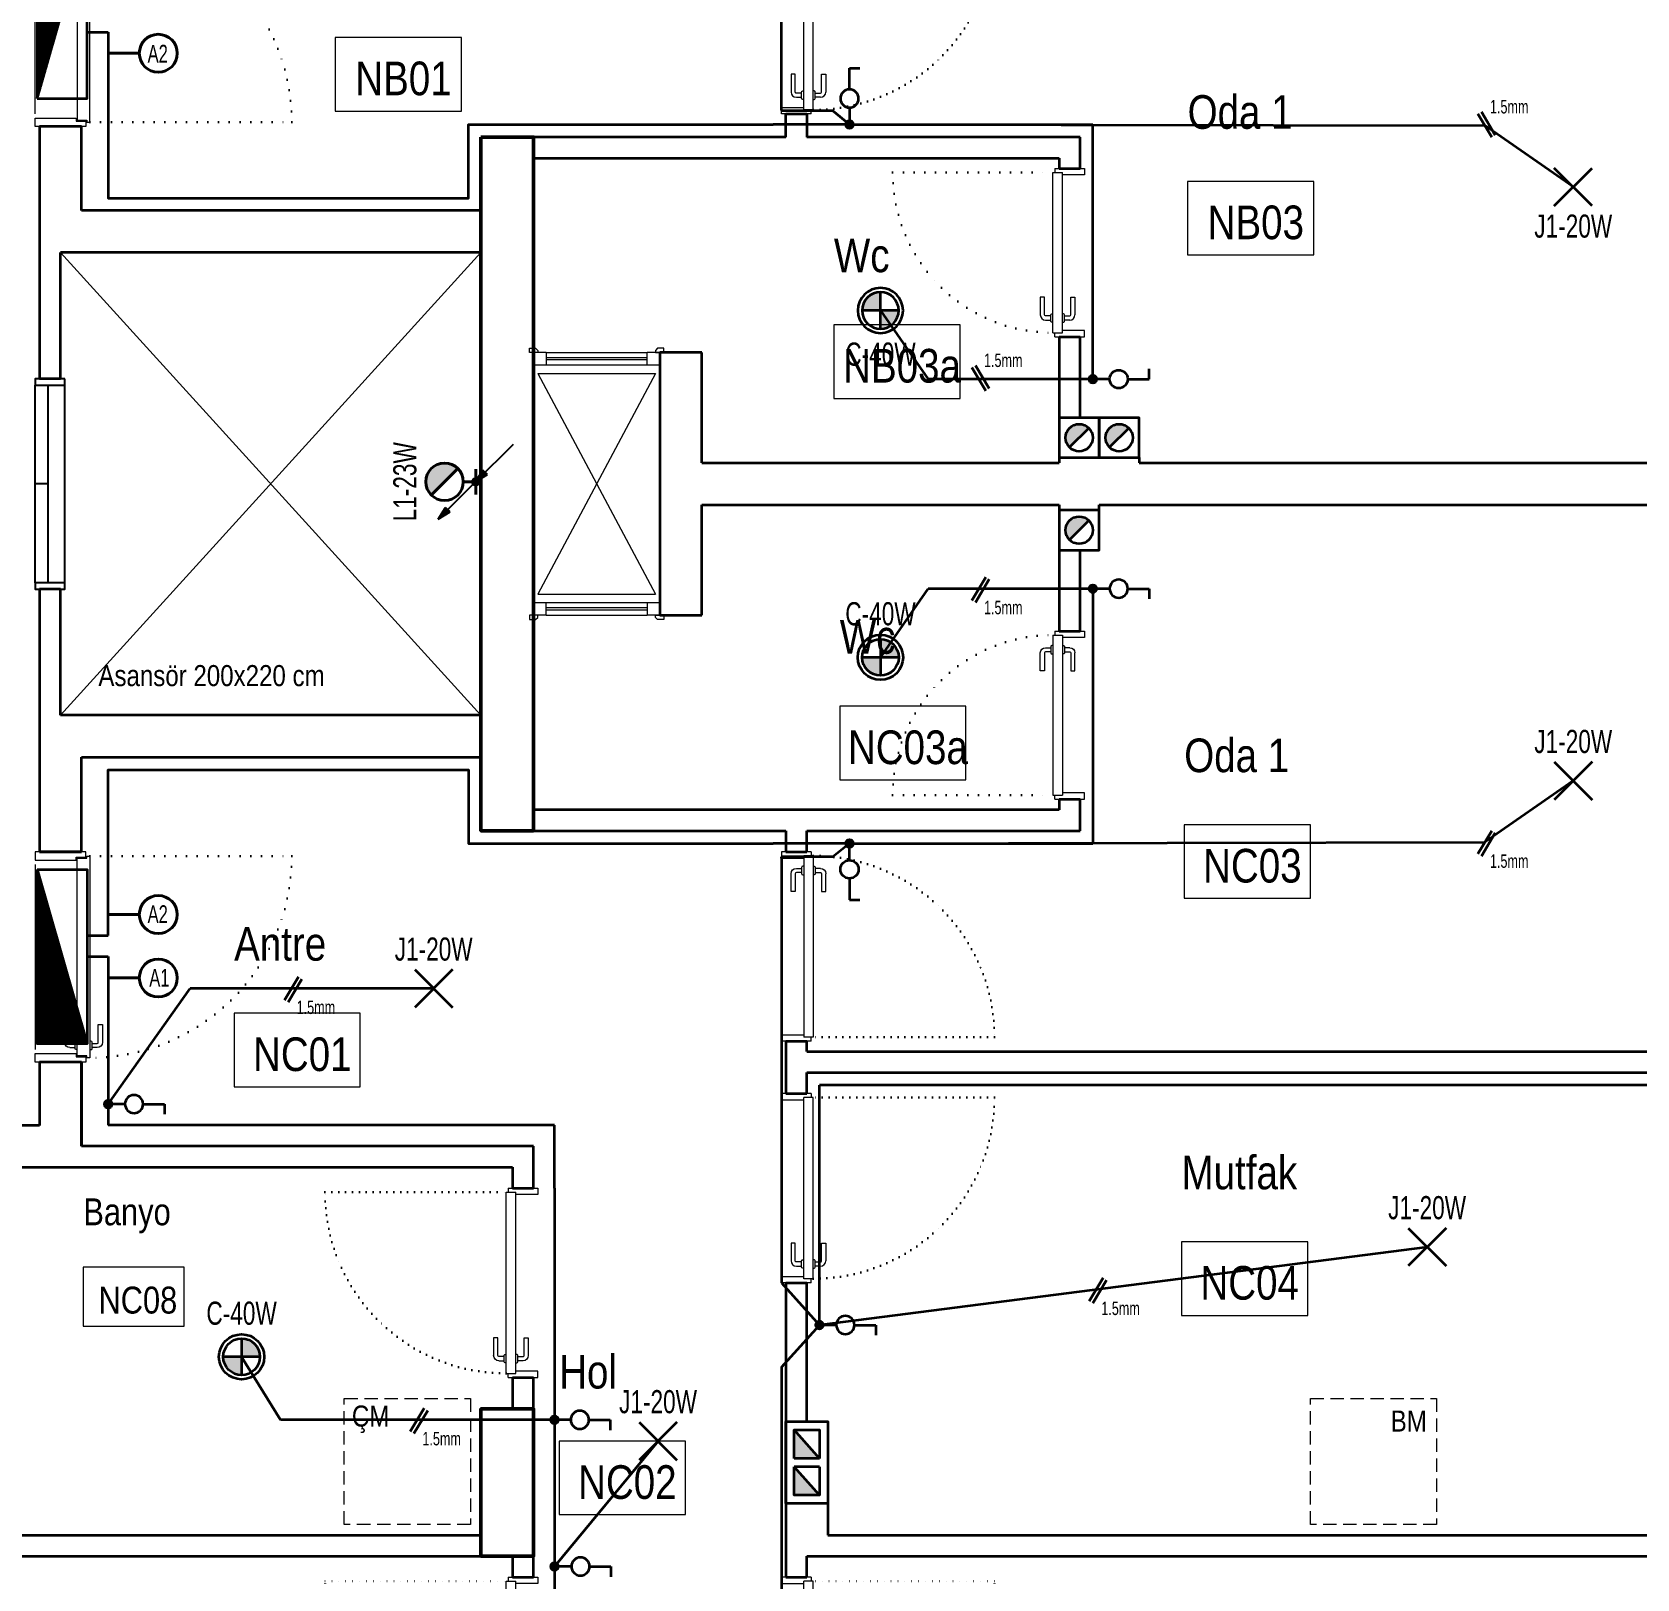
# Model space of a CAD drawing. Header units: millimetres. Extents: x 1811019 to 3717122, y -501178 to -243171.
# Drawn here: x 1866024 to 1866787, y -251396 to -250660 of the extents above; entities that cross this region are included whole.
import ezdxf
from ezdxf.enums import TextEntityAlignment as Align

# ---------------------------------------------------------------- set-up
doc = ezdxf.new("R2010")
doc.units = ezdxf.units.MM
for name, pattern in [('CONTINOUS', [0]), ('CONTINU', [0]), ('DOT', [0.25, 0, -0.25]), ('izdüşüm arka', [3.174999999999999, 0, -3.174999999999999]), ('izdüşüm ön', [9.524999999999999, 6.35, -3.175])]:
    doc.linetypes.add(name, pattern=pattern)
for name, color, linetype, lineweight in [('a_ba', 6, 'Continuous', 50), ('a_doğrama', 251, 'Continuous', 20), ('a_duvar', 255, 'Continuous', 35), ('a_görünüş', 32, 'Continuous', 25), ('a_görünüş_ince', 8, 'Continuous', 20), ('a_izdüşüm_arka', 255, 'izdüşüm arka', 30), ('a_izdüşüm_ön', 6, 'izdüşüm ön', 9), ('a_not_mahal', 253, 'Continuous', 5), ('a_not_misc', 144, 'Continuous', 5), ('a_not_text', 7, 'Continuous', 13), ('Aydınlatma', 4, 'CONTINOUS', 35), ('Aydınlatma_', 3, 'Continuous', 40), ('Genel', 4, 'CONTINOUS', 40), ('genell', 4, 'Continuous', 25), ('Priz', 6, 'CONTINOUS', 40)]:
    doc.layers.add(name, color=color, linetype=linetype, lineweight=lineweight)
doc.styles.add('Grupcad', font='arial.ttf', dxfattribs={"width": 0.7})
doc.styles.add('OL', font='tsimplex.shx', dxfattribs={"width": 0.8, "height": 12})
doc.styles.get("Standard").update_dxf_attribs({"font": 'ARIALN.TTF'})

# ---------------------------------------------------------------- blocks, each defined once
blk = doc.blocks.new('K1')
at = {"layer": 'a_doğrama', "color": 251}
for points in [[(-17.50000000000728, -2.500000000149157), (-22.00000000001455, -2.500000000152795), (-22.00000000001455, -1.527951098978519e-10), (1.999999999992724, 1.818989403545856e-11), (1.999999999985448, -3.99999999998181), (-17.50000000001455, -4.000000000152795), (-17.50000000000728, -2.500000000149157)], [(-27.50000000000728, -93.10000001805383), (-25.00000000000728, -93.10000001805383)], [(-17.50000000000728, -97.5000000001528), (-22.00000000001455, -97.50000000014916), (-22.00000000001455, -100.0000000001492), (1.999999999992724, -99.99999999998545), (1.999999999992724, -95.99999999998181), (-17.50000000000728, -96.0000000001528), (-17.50000000000728, -97.5000000001528)], [(-14.50000000000728, -93.10000001811204), (-17.00000000000728, -93.10000001805383)]]:
    blk.add_lwpolyline(points, dxfattribs=at)
blk.add_lwpolyline([(-18, -14.0000000001528), (-18.00000000001455, -4.000000000149157), (-18, -3.000000000149157), (-22.50000000000728, -3.000000000090949), (-22.50000000000728, -2.500000000152795), (-22.50000000000728, -2.000000000149157), (-24.00000000000728, -2.000000000149157), (-24.00000000001455, -2.500000000152795), (-24.00000000000728, -12.50000000014916), (-24.00000000001455, -88.0000000001528), (-24.00000000001455, -97.50000000014916), (-24.00000000001455, -98.00000000014916), (-22.50000000000728, -98.00000000014916), (-22.50000000000728, -97.50000000014916), (-22.50000000001455, -97.00000000014916), (-18.00000000000728, -97.00000000009095), (-18.00000000001455, -96.0000000001528), (-18, -86.50000000014916)], close=True, dxfattribs=at)
for points in [[(-25.00000000000728, -91.10000001805383), (-27.50000000000728, -91.10000001805747, -0.414213562373095), (-28, -90.60000001799563), (-28.00000000001455, -82.10000001805383), (-30.00000000000728, -82.10000001805383), (-30.00000000000728, -90.60000001799926)], [(-17.00000000000728, -91.1000000180502), (-14.50000000000728, -91.10000001805383, 0.414213562373095), (-14.00000000001455, -90.60000001811204), (-14.00000000001455, -82.10000001811204), (-12.00000000000728, -82.10000001811204), (-12.00000000000728, -90.60000001811204)], [(-24.00000000000728, -94.10000001805383), (-24.50000000000728, -94.10000001799926, -0.4142135623730951), (-25, -93.60000001805383), (-25.00000000000728, -90.60000001805383, -0.414213562373095), (-24.50000000001455, -90.1000000180502), (-24.00000000000728, -90.10000001805747)], [(-18.00000000001455, -94.10000001805383), (-17.5, -94.10000001805383, 0.4142135623730951), (-17.00000000000728, -93.6000000181084), (-17.00000000001455, -90.60000001805383, 0.414213562373095), (-17.50000000000728, -90.10000001805747), (-18.00000000000728, -90.10000001805747)]]:
    blk.add_lwpolyline(points, format="xyb", dxfattribs=at)
for centre, start, end in [((-27.50000000000728, -90.60000001799563), 180, 270), ((-14.50000000000728, -90.60000001811204), 270, 0)]:
    blk.add_arc(centre, 2.499999999999999, start, end, dxfattribs=at)
at = {"layer": 'a_görünüş_ince', "color": 251}
blk.add_line((1.999999999992724, -5.999999999985448), (1.999999999992724, -93.99999999998181), dxfattribs=at)
at = {"layer": 'a_izdüşüm_arka', "color": 251, "linetype": 'DOT', "ltscale": 20}
blk.add_line((-24.00000000000728, -2.000000000381988), (-120.0000000000146, -2.000000000385626), dxfattribs=at)
blk.add_arc((-24.00000000000728, -2.000000000149157), 95.99999999999999, 180.0000000002084, 270.0000000004169, dxfattribs=at)
blk = doc.blocks.new('K2')
at = {"layer": 'a_doğrama', "color": 251, "linetype": 'Continuous'}
for p, q in [((-13.00000000162981, 88.09999999962747), (-13.00000000186265, 1.900000000372529)), ((-13.00000000162981, 88.09999999962747), (-8.500000001862645, 88.09999999962747)), ((-12.00000000162981, 90), (-12.00000000162981, 88.09999999962747)), ((-12.00000000162981, 90), (-10.00000000186265, 90)), ((-8.500000001862645, 88.09999999962747), (-8.500000001862645, 1.900000000372529)), ((-13.00000000186265, 1.900000000372529), (-8.500000001862645, 1.900000000372529)), ((-12.00000000186265, 0), (-12.00000000186265, 1.900000000372529)), ((-12.00000000186265, 0), (-10.00000000186265, 0))]:
    blk.add_line(p, q, dxfattribs=at)
for points in [[(-1.629814505577087e-09, 90.00000000005821), (1.999999998137355, 90), (1.999999998137355, 87), (-8.500000001862645, 87)], [(0, 0), (2, 0), (2, 3), (-8.500000001862645, 3)]]:
    blk.add_lwpolyline(points, dxfattribs=at)
at = {"layer": 'a_doğrama', "color": 251}
for points in [[(-14.00000000162981, 80.09999999962747), (-16.50000000162981, 80.09999999962747, 0.414213562373095), (-17.00000000162981, 79.59999999962747), (-17.00000000186265, 71.09999999962747), (-19.00000000186265, 71.09999999962747), (-19.00000000186265, 79.59999999962747)], [(-13.00000000162981, 83.09999999962747), (-13.50000000186265, 83.09999999962747, 0.4142135623730951), (-14.00000000186265, 82.59999999962747), (-14.00000000186265, 79.59999999962747, 0.414213562373095), (-13.50000000162981, 79.09999999968568), (-13.00000000162981, 79.09999999962747)], [(-8.500000001629815, 83.09999999962747), (-8.000000001629815, 83.09999999962747, -0.4142135623730951), (-7.500000001862645, 82.59999999962747), (-7.500000001862645, 79.59999999962747, -0.414213562373095), (-8.000000001629815, 79.09999999962747), (-8.500000001629815, 79.09999999962747)], [(-7.500000001862645, 80.09999999956926), (-5.000000001862645, 80.09999999962747, -0.414213562373095), (-4.500000001862645, 79.59999999962747), (-4.500000001862645, 71.09999999962747), (-2.500000001862645, 71.09999999962747), (-2.500000001629815, 79.59999999962747)]]:
    blk.add_lwpolyline(points, format="xyb", dxfattribs=at)
for points in [[(-16.50000000186265, 82.09999999962747), (-14.00000000162981, 82.09999999962747)], [(-5.000000001862645, 82.09999999962747), (-7.500000001862645, 82.09999999962747)]]:
    blk.add_lwpolyline(points, dxfattribs=at)
for centre, start, end in [((-16.50000000186265, 79.59999999962747), 90, 180), ((-5.000000001629815, 79.59999999962747), 0, 90)]:
    blk.add_arc(centre, 2.499999999999999, start, end, dxfattribs=at)
at = {"layer": 'a_izdüşüm_arka', "color": 251}
blk.add_lwpolyline([(-99.20006576180458, 1.900000000372529), (-13.00006576254964, 1.900000000372529)], dxfattribs=at)
blk.add_arc((-13.00006576254964, 1.900000000372529), 86.19999999925494, 89.99995624410063, 180, dxfattribs=at)
blk = doc.blocks.new('M1')
at = {"layer": 'a_doğrama', "linetype": 'Continuous'}
for p, q in [((-23.9999999795109, 6.00000000372529), (-29.99999997951091, 6.00000000372529)), ((-29.99999997951091, 3.7252903e-09), (-29.99999997951091, 6.00000000372529)), ((-23.9999999795109, 3.7252903e-09), (-29.99999997951091, 3.7252903e-09)), ((-23.9999999795109, 3.7252903e-09), (-23.9999999795109, 6.00000000372529)), ((30.00000000558794, 5.999999996274707), (24.00000000558794, 5.999999996274707)), ((24.00000000558794, 5.999999996274707), (24.00000000558794, -3.7252903e-09)), ((30.00000000558794, -3.7252903e-09), (30.00000000558794, 5.999999996274707)), ((30.00000000558794, -3.7252903e-09), (24.00000000558794, -3.7252903e-09))]:
    blk.add_line(p, q, dxfattribs=at)
at = {"layer": 'a_doğrama'}
for p, q in [((24.00000000372529, 3.499999996274709), (-23.9999999795109, 3.50000000372529)), ((24.00000000372529, 2.499999996274709), (-23.9999999795109, 2.500000003725289))]:
    blk.add_line(p, q, dxfattribs=at)
for points in [[(-27.9999999795109, -0.9999999962747096), (-27.9999999795109, 3.7252903e-09), (-31.99999997951091, 3.7252903e-09), (-31.99999997951091, -1.999999996274708), (-28.9999999795109, -1.999999996274708)], [(28.00000000372529, -0.9999999962747096), (28.00000000372529, 3.7252903e-09), (32.00000000372529, 3.7252903e-09), (32.00000000372529, -1.999999996274708), (29.00000000372529, -1.999999996274708)]]:
    blk.add_lwpolyline(points, close=True, dxfattribs=at)
at = {"layer": 'a_görünüş_ince'}
for p, q in [((24.00000000372529, 5.999999996274707), (-23.9999999795109, 6.00000000372529)), ((-23.9999999795109, 3.7252903e-09), (24.00000000372529, -3.7252903e-09))]:
    blk.add_line(p, q, dxfattribs=at)
blk = doc.blocks.new('k_80')
at = {"layer": 'a_doğrama', "color": 251, "linetype": 'Continuous'}
for p, q in [((-80, 2.000000000465661), (-78.10000000009313, 2.000000000465661)), ((-80, 2.000000000465661), (-80.00000000005821, 4.656612873077393e-10)), ((-78.10000000009313, 3.000000000465661), (-1.900000000023283, 3)), ((-78.10000000009313, 3.000000000465661), (-78.10000000009313, -1.499999999534339)), ((-1.900000000023283, 3), (-1.900000000023283, -1.5)), ((0, 2), (-1.900000000023283, 2)), ((0, 2), (0, 0)), ((-78.10000000009313, -1.499999999534339), (-1.900000000023283, -1.5))]:
    blk.add_line(p, q, dxfattribs=at)
at = {"layer": 'a_doğrama', "color": 251}
for points in [[(-70.10000000003492, 4.000000000232831), (-70.10000000003492, 6.500000000232831, -0.4142135623730951), (-69.60000000003492, 7.000000000232831), (-61.10000000009313, 7.000000000232831), (-61.10000000009313, 9.00000000023283), (-69.60000000003492, 9.00000000023283)], [(-73.10000000003492, 3.000000000465661), (-73.10000000003492, 3.500000000465661, -0.4142135623730951), (-72.60000000009313, 4.000000000232831), (-69.60000000003492, 4.000000000232831, -0.4142135623730951), (-69.10000000003492, 3.500000000232831), (-69.10000000009313, 3.000000000232831)], [(-73.10000000009313, -1.499999999767169), (-73.10000000009313, -1.999999999767169, 0.4142135623730951), (-72.60000000015134, -2.499999999534339), (-69.60000000003492, -2.499999999767169, 0.4142135623730951), (-69.10000000009313, -1.999999999767169), (-69.10000000009313, -1.499999999767169)], [(-70.10000000003492, -2.499999999534339), (-70.10000000003492, -4.999999999534339, 0.4142135623730951), (-69.60000000003492, -5.499999999534339), (-61.10000000009313, -5.499999999534339), (-61.10000000009313, -7.499999999534339), (-69.60000000003492, -7.499999999534339)]]:
    blk.add_lwpolyline(points, format="xyb", dxfattribs=at)
for points in [[(-72.10000000003492, 6.500000000232831), (-72.10000000003492, 4.000000000465661)], [(-72.10000000003492, -4.999999999534339), (-72.10000000003492, -2.499999999534339)]]:
    blk.add_lwpolyline(points, dxfattribs=at)
at = {"layer": 'a_doğrama', "color": 251, "linetype": 'Continuous'}
for points in [[(-80.00000000005821, -9.999999999534339), (-80.00000000005821, -11.99999999953434), (-77, -11.99999999953434), (-77, -1.499999999534339)], [(-5.820766091346741e-11, -10.00000000116415), (-5.820766091346741e-11, -12.00000000116415), (-3.000000000058208, -12.00000000116415), (-3.000000000058208, -1.5)]]:
    blk.add_lwpolyline(points, dxfattribs=at)
at = {"layer": 'a_doğrama', "color": 251}
for centre, start, end in [((-69.60000000003492, 6.500000000232831), 90, 180), ((-69.60000000003492, -4.999999999534339), 180, 270)]:
    blk.add_arc(centre, 2.499999999999999, start, end, dxfattribs=at)
at = {"layer": 'a_izdüşüm_arka', "color": 251, "linetype": 'DOT', "ltscale": 20}
blk.add_line((-1.899999999615829, 79.20000000018626), (-1.900000000023283, 3), dxfattribs=at)
blk.add_arc((-1.900000000023283, 3), 76.20000000006985, 90, 180, dxfattribs=at)
blk = doc.blocks.new('baca_şönt')
at = {"layer": 'a_duvar'}
h = blk.add_hatch(color=256, dxfattribs=at)
h.dxf.hatch_style = 1
h.paths.add_polyline_path([(21.5, -5), (21.5, -17), (35, -17)])
h.paths.add_polyline_path([(4, -5), (4, -17), (17.5, -17)])
for p, q in [((4, -5), (17.5, -17)), ((17.5, -5), (17.5, -17)), ((21.5, -5), (21.5, -17)), ((21.5, -5), (35, -17))]:
    blk.add_line(p, q, dxfattribs=at)
blk.add_lwpolyline([(0, -21), (39, -21), (39, -1), (0, -1)], close=True, dxfattribs=at)
for points in [[(17.5, -5), (4, -5), (4, -17), (17.5, -17)], [(21.5, -17), (35, -17), (35, -5), (21.5, -5)]]:
    blk.add_lwpolyline(points, dxfattribs=at)
blk = doc.blocks.new('baca_müstakil')
at = {"layer": 'a_duvar'}
h = blk.add_hatch(color=256, dxfattribs=at)
h.dxf.hatch_style = 1
h.paths.add_polyline_path([(4.903805922287575, -4.903805922287575, 0.198912367379658), (3, -9.5, 0.6681786379192994), (14.09619407771242, -14.09619407771242)])
blk.add_line((4.903805922287575, -4.903805922287575), (14.09619407771242, -14.09619407771242), dxfattribs=at)
blk.add_lwpolyline([(0, -19), (19, -19), (19, 0), (0, 0)], close=True, dxfattribs=at)
blk.add_circle((9.5, -9.5), 6.5, dxfattribs=at)
blk = doc.blocks.new('KAT PANOSU')
at = {"layer": 'Aydınlatma', "linetype": 'CONTINU'}
h = blk.add_hatch(dxfattribs=at)
h.set_pattern_fill('ANSI31', color=2)
h.set_pattern_definition([(45, (274.5771019925305, -113244.4411191259), (-0.08838834764831843, 0.08838834764831845), [])])
h.paths.add_polyline_path([(41.49600000001374, 11.86921477770375), (-41.49599999995553, -11.86921477760188), (41.49600000001374, -11.86921477760188)])
at = {"layer": 'Aydınlatma', "color": 2, "linetype": 'CONTINU'}
for p, q in [((-41.49599999995553, -11.86921477760188), (41.49600000007194, 11.8692147777183)), ((-41.49599999989732, -11.86921477754368), (41.49600000013015, 11.86921477777651)), ((-41.49599999989732, -11.86921477754368), (41.49600000013015, 11.86921477777651)), ((-41.49599999983911, -11.86921477748547), (41.49600000018836, 11.86921477783471)), ((-41.49600000001374, -11.86921477766009), (41.49600000001374, 11.86921477766009)), ((-41.49599999995553, -11.86921477760188), (41.49600000007194, 11.8692147777183))]:
    blk.add_line(p, q, dxfattribs=at)
for points in [[(-41.49599999995553, -11.86921477760188), (-41.49599999995553, 11.8692147777183), (41.49600000001374, 11.8692147777183), (41.49600000001374, -11.86921477760188)], [(-41.49599999989732, -11.86921477754368), (-41.49599999989732, 11.86921477777651), (41.49600000007194, 11.86921477777651), (41.49600000007194, -11.86921477754368)], [(-41.49599999989732, -11.86921477754368), (-41.49599999989732, 11.86921477777651), (41.49600000007194, 11.86921477777651), (41.49600000007194, -11.86921477754368)], [(-41.49599999983911, -11.86921477748547), (-41.49599999983911, 11.86921477783471), (41.49600000013015, 11.86921477783471), (41.49600000013015, -11.86921477748547)], [(-41.49600000001374, -11.86921477766009), (-41.49600000001374, 11.86921477766009), (41.49599999995553, 11.86921477766009), (41.49599999995553, -11.86921477766009)], [(-41.49599999995553, -11.86921477760188), (-41.49599999995553, 11.8692147777183), (41.49600000001374, 11.8692147777183), (41.49600000001374, -11.86921477760188)]]:
    blk.add_lwpolyline(points, close=True, dxfattribs=at)
blk = doc.blocks.new('J1-20W')
at = {"layer": 'Aydınlatma', "color": 1, "linetype": 'CONTINU'}
for p, q in [((9, 9), (-9, -9)), ((-9, 9), (9, -9))]:
    blk.add_line(p, q, dxfattribs=at)
at = {"layer": 'Aydınlatma', "linetype": 'CONTINU', "style": 'Grupcad', "width": 0.7, "flags": 8}
blk.add_attdef('J1-20W', text='', height=11, dxfattribs=at).set_placement((0, 18.74764386721654), align=Align.MIDDLE_CENTER)
blk = doc.blocks.new('C-20W')
at = {"layer": 'Aydınlatma', "linetype": 'CONTINU'}
h = blk.add_hatch(color=1, dxfattribs=at)
h.paths.add_polyline_path([(8.702380952381645, -1.455191522836685e-11), (0, -1.455191522836685e-11), (0, 8.702380952352541, -0.4142135623730951)])
h.paths.add_polyline_path([(0, -8.702380952381645, -0.4142135623730951), (-8.702380952367093, -1.455191522836685e-11), (0, -1.455191522836685e-11)])
at = {"layer": 'Aydınlatma', "color": 1, "linetype": 'CONTINU'}
for p, q in [((0, 8.702380952381645), (0, -8.702380952381645)), ((8.702380952381645, 0), (-8.702380952367093, 0))]:
    blk.add_line(p, q, dxfattribs=at)
at = {"layer": 'Aydınlatma', "linetype": 'CONTINU'}
blk.add_circle((0, 0), 10.74999999999503, dxfattribs=at)
at = {"layer": 'Aydınlatma', "color": 1, "linetype": 'CONTINU'}
blk.add_circle((0, 0), 8.702380952376926, dxfattribs=at)
at = {"layer": 'Aydınlatma', "linetype": 'CONTINU', "style": 'Grupcad', "width": 0.7, "flags": 8}
blk.add_attdef('C-40W', text='', height=11, dxfattribs=at).set_placement((0, 20.74999999998545), align=Align.MIDDLE_CENTER)
blk = doc.blocks.new('NORMAL ANAHTAR')
at = {"layer": 'Aydınlatma', "color": 6, "linetype": 'CONTINU'}
for p, q in [((0, 18.75986064848257), (-4.863207719157799, 18.75986064848257)), ((0, 8.636846400011564), (0, 18.75986064848257))]:
    blk.add_line(p, q, dxfattribs=at)
blk.add_circle((0, 4.31842319999123), 4.318423200000162, dxfattribs=at)
blk = doc.blocks.new('BUAT (Enerji)')
at = {"layer": 'Priz', "linetype": 'CONTINU'}
h = blk.add_hatch(color=256, dxfattribs=at)
edge = h.paths.add_edge_path()
edge.add_arc((0, 0), 1.75, 0, 360)
blk.add_circle((0, 0), 1.75, dxfattribs=at)
blk = doc.blocks.new('L1-23W')
at = {"layer": 'Aydınlatma_', "linetype": 'CONTINU'}
h = blk.add_hatch(color=1, dxfattribs=at)
edge = h.paths.add_edge_path()
edge.add_arc((-2.91038304567337e-11, 14.90954544323904), 8.909545442954615, 360, 495, ccw=False)
edge.add_arc((-2.91038304567337e-11, 14.90954544322449), 8.909545442948001, 315.00000000029775, 360.0000000000468, ccw=False)
edge.add_line((6.30000000000291, 8.609545443265233), (-6.300000000032014, 21.20954544324195))
at = {"layer": 'Aydınlatma_', "color": 1, "linetype": 'CONTINU'}
blk.add_line((6.300000000017462, 8.609545443250681), (-6.300000000017462, 21.2095454432274), dxfattribs=at)
at = {"layer": 'Aydınlatma_', "linetype": 'CONTINU'}
blk.add_line((-6, 0), (6, 0), dxfattribs=at)
at = {"layer": 'Aydınlatma_', "linetype": 'CONTINU', "ltscale": 5}
blk.add_line((-2.91038304567337e-11, 6.000000000291038), (0, 0), dxfattribs=at)
at = {"layer": 'Aydınlatma_', "color": 1, "linetype": 'CONTINU'}
blk.add_circle((-2.91038304567337e-11, 14.90954544323904), 8.909545442950497, dxfattribs=at)
at = {"layer": 'Aydınlatma_', "color": 4, "linetype": 'CONTINU', "style": 'Grupcad', "width": 0.7, "flags": 8}
blk.add_attdef('L1-23W', text='', height=11, dxfattribs=at).set_placement((-2.91038304567337e-11, 33.81909088618704), align=Align.MIDDLE_CENTER)
blk = doc.blocks.new('YUKARIDAN GELEN HAT')
at = {"linetype": 'Continuous'}
h = blk.add_hatch(color=7, dxfattribs=at)
edge = h.paths.add_edge_path()
edge.add_arc((0.06329362794349436, 0.03832351458549965), 1.75, 0, 360)
blk.add_hatch(color=0, dxfattribs=at).paths.add_polyline_path([(5.671159195742803, 3.433817261306103), (3.482939203968272, 5.622037253080634), (0, 0)])
at = {"color": 0, "linetype": 'Continuous'}
for p, q in [((17.76686391572002, 17.76686391572002), (0, 0)), ((0, 0), (3.482939203968272, 5.622037253080634)), ((0, 0), (5.671159195742803, 3.433817261306103)), ((5.671159195742803, 3.433817261306103), (3.482939203968272, 5.622037253080634))]:
    blk.add_line(p, q, dxfattribs=at)
at = {"color": 7, "linetype": 'Continuous'}
blk.add_circle((0.06329362794349436, 0.03832351458549965), 1.75, dxfattribs=at)
blk = doc.blocks.new('ASAGIYA GIDEN HAT')
at = {"linetype": 'Continuous'}
h = blk.add_hatch(color=7, dxfattribs=at)
edge = h.paths.add_edge_path()
edge.add_arc((0, 0), 1.75, 0, 360)
blk.add_hatch(color=0, dxfattribs=at).paths.add_polyline_path([(-12.09570471999177, -14.33304665441392), (-14.28392471175175, -12.14482666263939), (-17.76686391572002, -17.76686391572002)])
at = {"color": 0, "linetype": 'Continuous'}
for p, q in [((0, 0), (-17.76686391572002, -17.76686391572002)), ((-17.76686391572002, -17.76686391572002), (-14.28392471175175, -12.14482666263939)), ((-17.76686391572002, -17.76686391572002), (-12.09570471999177, -14.33304665441392)), ((-12.09570471999177, -14.33304665441392), (-14.28392471175175, -12.14482666263939))]:
    blk.add_line(p, q, dxfattribs=at)
at = {"color": 7, "linetype": 'Continuous'}
blk.add_circle((0, 0), 1.75, dxfattribs=at)
blk = doc.blocks.new('YUKARIDAN ASAGIYA HAT')
at = {"layer": 'genell', "color": 0, "linetype": 'CONTINOUS'}
for name in ['YUKARIDAN GELEN HAT', 'ASAGIYA GIDEN HAT']:
    blk.add_blockref(name, (0, 0), dxfattribs=at)

msp = doc.modelspace()

# ---------------------------------------------------------------- linework, layer by layer
at = {"layer": 'a_ba', "color": 253}
for points in [[(1866237.711083722, -250709.7909967861), (1866262.709121406, -250709.7909963957), (1866262.709117112, -251039.7909963957), (1866237.711084147, -251039.7909963957), (1866237.711084147, -251014.7909960054), (1866237.711084147, -251014.7909960054), (1866237.711083721, -250734.790996786), (1866237.711083722, -250734.7909967861)], [(1866237.710156701, -251384.7909963953), (1866262.710156701, -251384.7909963953), (1866262.710156701, -251314.7909963953), (1866237.710156701, -251314.7909963953)]]:
    msp.add_lwpolyline(points, close=True, dxfattribs=at)
at = {"layer": 'a_duvar'}
for p, q in [((1866047.709761427, -250704.7913865251), (1866027.709758958, -250704.7913865251)), ((1866027.709763167, -250704.7913865251), (1866027.709931057, -250824.791010387)), ((1866047.71015511, -250744.7909963957), (1866047.709760049, -250704.7913873617)), ((1866047.710156487, -250744.7909971339), (1866047.709761427, -250704.7913865251)), ((1866382.710156701, -250709.7909963957), (1866382.710156701, -250698.7909964044)), ((1866392.710156701, -250698.791135387), (1866392.710156701, -250709.7909963957)), ((1866382.710156701, -250709.7909963957), (1866247.710154912, -250709.7909963957)), ((1866522.710156701, -250709.7909963957), (1866392.710156701, -250709.7909963957)), ((1866522.710163294, -250724.7909967919), (1866522.710163294, -250709.7909967919)), ((1866262.709121276, -250719.7909963957), (1866512.710156701, -250719.7909963957)), ((1866512.710163294, -250719.7909967919), (1866512.710163294, -250724.7909967919)), ((1866237.711083737, -250744.7909963957), (1866047.710154912, -250744.7909963957)), ((1866237.710154912, -250764.7909963957), (1866037.710153688, -250764.7909963957)), ((1866037.710156166, -250824.7909963957), (1866037.7101571, -250764.7909963957)), ((1866237.710154912, -250764.7909963957), (1866237.710154912, -250984.7909963957)), ((1866512.710163294, -250804.7909968006), (1866512.710163294, -250864.7909963956)), ((1866522.710163294, -250843.2909964016), (1866522.710163294, -250804.7908578179)), ((1866262.7101567, -250812.2909967919), (1866262.709120073, -250812.2909967919)), ((1866342.710161506, -250812.2909967919), (1866322.710161506, -250812.2909967919)), ((1866322.710161506, -250812.2909967919), (1866322.710161506, -250937.2909967919)), ((1866342.710161506, -250864.7909967919), (1866342.710161506, -250812.2909967919)), ((1866262.709119812, -250832.2909967919), (1866262.7101567, -250832.2909967918)), ((1866342.709120098, -250864.7909963957), (1866512.710163294, -250864.7909963957)), ((1866550.710163294, -250864.7909963993), (1866977.710147536, -250864.7909963957)), ((1866342.709120098, -250884.7909963957), (1866512.710163294, -250884.7909963957)), ((1866342.710161506, -250937.2909967919), (1866342.710161506, -250884.7909967919)), ((1866512.710163295, -250884.7909963957), (1866512.710163294, -250944.7909967919)), ((1866531.710156168, -250884.7909963957), (1866977.710147536, -250884.7909963957)), ((1866531.710163294, -250887.2909963977), (1866531.710163294, -250884.7909963957)), ((1866522.710163294, -250944.7909967919), (1866522.710163294, -250906.2909964021)), ((1866262.710156701, -250917.2909967919), (1866262.709118706, -250917.2909967919)), ((1866027.710070967, -250924.7910103867), (1866027.710154912, -250984.7909963957)), ((1866037.710153675, -250984.7909963957), (1866037.710154609, -250924.7909963957)), ((1866262.709118446, -250937.2909967919), (1866262.7101567, -250937.2909967919)), ((1866322.710161506, -250937.2909967919), (1866342.710161506, -250937.2909967919)), ((1866512.710163294, -250939.7909967919), (1866512.710163294, -250944.7909967919)), ((1866027.710154018, -250984.7909963957), (1866027.710154018, -251049.7909955999)), ((1866237.710154912, -250984.7909963957), (1866037.710153675, -250984.7909963957)), ((1866047.710154912, -251004.7909963957), (1866237.711084132, -251004.7909963957)), ((1866047.710156487, -251049.7909955999), (1866047.710156487, -251004.7909956574)), ((1866512.710163294, -251024.7909967919), (1866512.710163294, -251029.7909967919)), ((1866522.710163294, -251039.7909967919), (1866522.710163294, -251024.7909967919)), ((1866512.710156701, -251029.7909963957), (1866262.709117243, -251029.7909963957)), ((1866247.710154912, -251039.7909963957), (1866382.7101567, -251039.7909963957)), ((1866382.710156701, -251039.7909963957), (1866382.710156701, -251049.7909963957)), ((1866392.710156701, -251049.7909963957), (1866392.710156701, -251039.7909963957)), ((1866392.710156701, -251039.7909963957), (1866522.710156701, -251039.7909963957)), ((1866027.710154018, -251049.7909955999), (1866047.710156487, -251049.7909955999)), ((1866047.710154912, -251049.7909963957), (1866027.710154912, -251049.7909963957)), ((1866382.710156701, -251139.7909963957), (1866382.710156701, -251164.7909963957)), ((1866392.710156701, -251144.7909963957), (1866392.710156701, -251139.7909963957)), ((1866392.710156701, -251144.7909963957), (1866982.710147536, -251144.7909963957)), ((1866027.710154018, -251149.7909951157), (1866027.710154018, -251180.0217482061)), ((1866047.710156487, -251149.7909951157), (1866027.710154018, -251149.7909951157)), ((1866047.710154912, -251149.7909963957), (1866027.710154912, -251149.7909963957)), ((1866047.71015511, -251149.7909966984), (1866047.71015511, -251189.7909976421)), ((1866047.710156488, -251189.7909976421), (1866047.710156487, -251149.7909951157)), ((1866392.710156701, -251164.7911353784), (1866392.710156701, -251154.7909963957)), ((1866392.710156701, -251154.7909963957), (1866982.710147536, -251154.7909963956)), ((1866027.710154912, -251180.0217474679), (1865907.710156701, -251180.0217474679)), ((1866262.710156701, -251189.7909976421), (1866047.710156488, -251189.7909976421)), ((1866262.710156701, -251209.7911362536), (1866262.710156701, -251189.7909963957)), ((1866002.710163294, -251199.7909972709), (1866252.710157072, -251199.7909972709)), ((1866252.710156701, -251199.7909963957), (1866252.710156701, -251209.7911362536)), ((1866382.710156701, -251254.7909964045), (1866382.710156701, -251394.7909963955)), ((1866392.710156701, -251320.7909963954), (1866392.710156701, -251254.7911353871)), ((1866252.7101567, -251299.7911362623), (1866252.7101567, -251314.7909963953)), ((1866262.7101567, -251394.7909963957), (1866262.7101567, -251299.7909972796)), ((1866002.710163294, -251374.7909963957), (1866237.710156701, -251374.7909963957)), ((1866402.7101567, -251374.7909963957), (1866932.710147536, -251374.7909963957)), ((1865972.710156701, -251384.7909963957), (1866252.710156701, -251384.7909963957)), ((1866252.7101567, -251384.7909963957), (1866252.7101567, -251394.7911353784)), ((1866392.710156701, -251384.7909963957), (1866982.710147536, -251384.7909963957)), ((1866392.710156701, -251394.7911353781), (1866392.710156701, -251384.7909963957))]:
    msp.add_line(p, q, dxfattribs=at)
for points in [[(1866382.710156701, -250698.7909964044), (1866392.708905857, -250698.7911353696)], [(1866512.710163294, -250724.7909967919), (1866522.710163294, -250724.7909967919)], [(1866512.710163294, -250804.7909968006), (1866522.711414138, -250804.7908578005)], [(1866037.710155388, -250824.7909963957), (1866027.710001012, -250824.7910103868)], [(1866550.710163294, -250862.2909964016), (1866550.710163294, -250864.7909963993)], [(1866037.710155388, -250924.7909963957), (1866027.710001012, -250924.7910103868)], [(1866512.710163294, -250944.7909967919), (1866522.710163294, -250944.7909967919)], [(1866512.710163294, -251024.7909967919), (1866522.710163294, -251024.7909967919)], [(1866382.710156701, -251049.7909963957), (1866392.710156701, -251049.7909963957)], [(1866382.710156701, -251139.7909963957), (1866392.710156701, -251139.7909963957)], [(1866382.710156701, -251164.7909963957), (1866392.710156699, -251164.7911353784)], [(1866252.710156701, -251209.7911362536), (1866262.7101567, -251209.7911362536)], [(1866382.710156701, -251254.7909964045), (1866392.710156699, -251254.7911353871)], [(1866252.7101567, -251299.7911362623), (1866262.7101567, -251299.7909972796)], [(1866402.7101567, -251359.7909963954), (1866402.7101567, -251374.7909963957)], [(1866252.7101567, -251394.7911353784), (1866262.7101567, -251394.7909963957)], [(1866382.710156698, -251394.7909963955), (1866392.710156701, -251394.7911353781)]]:
    msp.add_lwpolyline(points, dxfattribs=at)
at = {"layer": 'a_görünüş', "color": 251}
for points in [[(1866039.7100147, -250824.7909963959), (1866025.710001012, -250824.7909963959), (1866025.710001012, -250827.7910103868), (1866039.7100147, -250827.7910103868)], [(1866039.710150412, -250921.7909854622), (1866025.710136724, -250921.7909854622), (1866025.710136724, -250924.7909994532), (1866039.710150412, -250924.7909994532)]]:
    msp.add_lwpolyline(points, close=True, dxfattribs=at)
for points in [[(1866025.710150412, -250921.7909854622), (1866025.710018897, -250827.7910103868)], [(1866031.710007856, -250827.7910103868), (1866031.710007856, -250921.7909854622)], [(1866039.710150412, -250921.7909854622), (1866039.710018897, -250827.7910103868)], [(1866031.710007856, -250874.7909963957), (1866025.710084654, -250874.7909963957)]]:
    msp.add_lwpolyline(points, dxfattribs=at)
at = {"layer": 'a_görünüş_ince'}
for points in [[(1866264.710156701, -250822.2909967902), (1866320.710156701, -250822.2909967902)], [(1866264.710156701, -250927.2909967919), (1866320.710156701, -250927.2909967919)]]:
    msp.add_lwpolyline(points, dxfattribs=at)
at = {"layer": 'a_izdüşüm_ön', "color": 251}
for points in [[(1866232.710195956, -251369.7910615159), (1866172.710195956, -251369.7910615159), (1866172.710195956, -251309.7910615159), (1866232.710195956, -251309.7910615159)], [(1866692.177813027, -251309.7909963932), (1866692.177813027, -251369.7909963932), (1866632.177813027, -251369.7909963932), (1866632.177813027, -251309.7909963932)]]:
    msp.add_lwpolyline(points, close=True, dxfattribs=at)
at = {"layer": 'a_not_mahal'}
for points in [[(1866228.424873269, -250662.4168146354), (1866168.424873269, -250662.4168146354), (1866168.424873269, -250697.4168146354), (1866228.424873269, -250697.4168146354)], [(1866633.804964662, -250730.8740705198), (1866573.804964662, -250730.8740705198), (1866573.804964662, -250765.8740705198), (1866633.804964662, -250765.8740705198)], [(1866465.55719766, -250799.0809022946), (1866405.55719766, -250799.0809022946), (1866405.55719766, -250834.0809022946), (1866465.55719766, -250834.0809022946)], [(1866468.354835884, -250980.5583045577), (1866408.354835884, -250980.5583045577), (1866408.354835884, -251015.5583045577), (1866468.354835884, -251015.5583045577)], [(1866632.176062779, -251036.8981811305), (1866572.176062779, -251036.8981811305), (1866572.176062779, -251071.8981811305), (1866632.176062779, -251071.8981811305)], [(1866180.299729845, -251126.561261738), (1866120.299729845, -251126.561261738), (1866120.299729845, -251161.561261738), (1866180.299729845, -251161.561261738)], [(1866630.895385206, -251235.31176748), (1866570.895385206, -251235.31176748), (1866570.895385206, -251270.31176748), (1866630.895385206, -251270.31176748)], [(1866096.568980857, -251247.4222038279), (1866048.568980857, -251247.4222038279), (1866048.568980857, -251275.4222038279), (1866096.568980857, -251275.4222038279)], [(1866334.90609685, -251330.0808893587), (1866274.90609685, -251330.0808893587), (1866274.90609685, -251365.0808893587), (1866334.90609685, -251365.0808893587)]]:
    msp.add_lwpolyline(points, close=True, dxfattribs=at)
at = {"layer": 'a_not_misc'}
for points in [[(1866037.710162971, -250764.7909967919), (1866237.710161506, -250984.7909967919)], [(1866237.711083767, -250764.7909967919), (1866037.71016299, -250984.7909967919)], [(1866320.710156701, -250822.2909967902), (1866264.710156701, -250927.2909967919)], [(1866264.710157123, -250822.2909967902), (1866320.710157123, -250927.2909967919)]]:
    msp.add_lwpolyline(points, dxfattribs=at)
at = {"layer": 'Aydınlatma'}
for p, q in [((1866380.708947553, -250696.7909685925), (1866380.706140098, -250494.791024241)), ((1866050.394513109, -250659.9525068251), (1866060.394513109, -250659.9525068251)), ((1866380.708947553, -250696.7909685925), (1866380.708947553, -250697.3838736194)), ((1866405.048384262, -250697.3838736195), (1866380.708947553, -250697.3838736194)), ((1866412.970792131, -250703.7909963974), (1866405.048384262, -250697.3838736195)), ((1866380.923020774, -250703.7909963974), (1866376.7101567, -250703.7909963974)), ((1866397.319008991, -250703.7909963974), (1866380.923020774, -250703.7909963974)), ((1866412.970792131, -250703.7909963974), (1866397.319008991, -250703.7909963974)), ((1866412.970792131, -250703.7909963974), (1866528.710163294, -250703.7909963974)), ((1866412.970792131, -250703.7909963974), (1866715.118441786, -250704.3218877384)), ((1866528.710163294, -250824.9384010624), (1866528.710163294, -250703.7909963974)), ((1866757.210155415, -250733.5409963942), (1866715.118441786, -250704.3218877384)), ((1866427.7101624, -250792.2909963974), (1866450.378050283, -250824.9384010624)), ((1866528.710163294, -250824.9384010624), (1866450.378050283, -250824.9384010624)), ((1866427.7101624, -250957.2909963957), (1866450.378050283, -250924.6435917307)), ((1866528.710163294, -250924.6435917307), (1866450.378050283, -250924.6435917307)), ((1866528.710163294, -250924.6435917307), (1866528.710163294, -251045.7909963957)), ((1866757.210155415, -251016.0409963989), (1866715.118441786, -251045.2601050547)), ((1866380.923020774, -251045.7909963957), (1866376.7101567, -251045.7909963957)), ((1866397.319008991, -251045.7909963957), (1866380.923020774, -251045.7909963957)), ((1866412.970792131, -251045.7909963957), (1866397.319008991, -251045.7909963957)), ((1866412.970792131, -251045.7909963957), (1866405.048384262, -251052.1981191737)), ((1866412.970792131, -251045.7909963957), (1866715.118441786, -251045.2601050547)), ((1866412.970792131, -251045.7909963957), (1866528.710163294, -251045.7909963957)), ((1866380.708947553, -251052.7910242006), (1866380.706140098, -251254.7909685521)), ((1866405.048384262, -251052.1981191737), (1866380.708947553, -251052.1981191737)), ((1866380.708947553, -251052.7910242006), (1866380.708947553, -251052.1981191737)), ((1866050.394513109, -251089.6294859681), (1866060.394513109, -251089.6294859681)), ((1866050.394513109, -251099.6294859681), (1866060.394513109, -251099.6294859681)), ((1866060.394513109, -251099.6294859681), (1866060.394513108, -251179.7909976421)), ((1866060.394513108, -251169.7909995649), (1866099.375434154, -251114.7909970189)), ((1866215.210155905, -251114.7909970189), (1866099.375434154, -251114.7909970189)), ((1866958.64339809, -251160.7909963957), (1866398.710156701, -251160.7909963957)), ((1866398.710156701, -251274.8653220151), (1866398.710156701, -251160.7909963957)), ((1866272.7101567, -251179.7909976421), (1866060.394513108, -251179.7909976421)), ((1866272.710156701, -251209.7911362536), (1866272.7101567, -251179.7909976421)), ((1866272.710156701, -251209.7911362536), (1866272.710156701, -251489.6335817511)), ((1866687.710152118, -251237.7909963955), (1866398.710156701, -251274.8653220151)), ((1866380.706140098, -251254.7909685521), (1866398.710156701, -251274.8653220151)), ((1866380.706140098, -251294.9396754782), (1866398.710156701, -251274.8653220151)), ((1866123.844180613, -251289.9971824603), (1866142.335710526, -251319.9835536205)), ((1866380.706140098, -251294.9396754782), (1866380.706140098, -251488.8763618344)), ((1866272.397757077, -251319.9835536205), (1866142.335710526, -251319.9835536205)), ((1866321.924392736, -251330.0808893587), (1866272.7101567, -251389.7220232057))]:
    msp.add_line(p, q, dxfattribs=at)
at = {"layer": 'Aydınlatma', "color": 6}
for p, q in [((1866412.970792131, -250695.7909963974), (1866412.970792131, -250703.7909963974)), ((1866536.710163294, -250824.9384010624), (1866528.710163294, -250824.9384010624)), ((1866536.710163294, -250924.6435917307), (1866528.710163294, -250924.6435917307)), ((1866412.970792131, -251053.7909963957), (1866412.970792131, -251045.7909963957)), ((1866068.394513108, -251169.7909995649), (1866060.394513108, -251169.7909995649)), ((1866406.710156701, -251274.8653220151), (1866398.710156701, -251274.8653220151)), ((1866280.397757077, -251319.9835536205), (1866272.397757077, -251319.9835536205)), ((1866280.7101567, -251389.7220232057), (1866272.7101567, -251389.7220232057))]:
    msp.add_line(p, q, dxfattribs=at)
at = {"layer": 'Aydınlatma', "color": 3}
for p, q in [((1866720.133257079, -250708.8237454485), (1866713.538707981, -250697.7705873808)), ((1866718.415716335, -250709.8484667723), (1866711.821167236, -250698.7953087046)), ((1866477.769456045, -250830.4649800963), (1866471.174906947, -250819.4118220286)), ((1866479.48699679, -250829.4402587725), (1866472.892447691, -250818.3871007048)), ((1866477.769456045, -250919.1170126968), (1866471.174906947, -250930.1701707646)), ((1866479.48699679, -250920.1417340206), (1866472.892447691, -250931.1948920884)), ((1866718.415716335, -251039.7335260208), (1866711.821167236, -251050.7866840886)), ((1866720.133257079, -251040.7582473446), (1866713.538707981, -251051.8114054124)), ((1866150.848616811, -251109.264417985), (1866144.254067712, -251120.3175760527)), ((1866152.566157555, -251110.2891393088), (1866145.971608457, -251121.3422973765)), ((1866533.574146591, -251252.4607245639), (1866526.979597493, -251263.5138826317)), ((1866535.291687336, -251253.4854458878), (1866528.697138237, -251264.5386039555)), ((1866210.664008351, -251314.4569745866), (1866204.069459252, -251325.5101326544)), ((1866212.381549095, -251315.4816959105), (1866205.786999997, -251326.5348539782))]:
    msp.add_line(p, q, dxfattribs=at)
at = {"layer": 'Aydınlatma'}
for points in [[(1866060.394513109, -250659.9525068251), (1866060.394513109, -250738.7909963974), (1866231.711084134, -250738.7909963974), (1866231.71108415, -250703.7909963974), (1866376.7101567, -250703.7909963974)], [(1866060.394513109, -251089.6294859681), (1866060.394513109, -251010.7909963957), (1866231.711084134, -251010.7909963957), (1866231.71108415, -251045.7909963957), (1866376.7101567, -251045.7909963957)]]:
    msp.add_lwpolyline(points, dxfattribs=at)
at = {"layer": 'Priz', "color": 4, "linetype": 'CONTINU'}
for p, q in [((1866075.194513109, -250669.9412694948), (1866060.394513109, -250669.9412694948)), ((1866075.194513109, -251079.6407232984), (1866060.394513109, -251079.6407232984)), ((1866075.194513109, -251109.8035595122), (1866060.394513109, -251109.8035595122))]:
    msp.add_line(p, q, dxfattribs=at)
for centre in [(1866084.220522934, -250669.9412694948), (1866084.220522934, -251079.6407232984), (1866084.220522934, -251109.8035595122)]:
    msp.add_circle(centre, 9.026009825116489, dxfattribs=at)

# ---------------------------------------------------------------- block references
at = {"layer": 'a_doğrama', "xscale": -1, "rotation": 180}
msp.add_blockref('M1', (1866292.710156681, -250812.2909967881), dxfattribs=at)
at = {"layer": 'a_doğrama'}
msp.add_blockref('M1', (1866292.710156681, -250937.2909967956), dxfattribs=at)
at = {"layer": 'a_duvar', "rotation": 270}
for p in [(1866531.710163294, -250843.2909964016), (1866550.710163294, -250843.2909964016), (1866531.710163294, -250887.2909964021)]:
    msp.add_blockref('baca_müstakil', p, dxfattribs=at)
at = {"layer": 'a_duvar', "xscale": -1, "rotation": 270}
msp.add_blockref('baca_şönt', (1866403.7101567, -251359.7909963954), dxfattribs=at)
at = {"layer": 'a_izdüşüm_arka', "ltscale": 5}
for name, p, rotation in [('K1', (1866027.710155112, -250704.7913316187), 179.9992036878907), ('K2', (1866382.7101567, -250608.7909963956), 179.9992036878906), ('k_80', (1866512.710163294, -250724.7909967919), 90), ('K2', (1866382.710156698, -251164.7909963957), 179.9992036878906), ('K2', (1866382.710156698, -251394.7909963955), 179.9992036878906)]:
    msp.add_blockref(name, p, dxfattribs=dict(at, rotation=rotation))
at = {"layer": 'a_izdüşüm_arka', "ltscale": 5, "xscale": -1}
for name, p, rotation in [('k_80', (1866512.710163294, -251024.7909967919), 90), ('K1', (1866027.710155112, -251049.7910323942), 0.0007963121092924297), ('K2', (1866382.7101567, -251139.7909963957), 0.0007963121093723657), ('K2', (1866262.710157072, -251209.7909972709), 180.0007963121094), ('K2', (1866262.710156701, -251394.7909963957), 180.0007963121094)]:
    msp.add_blockref(name, p, dxfattribs=dict(at, rotation=rotation))
at = {"layer": 'Aydınlatma', "linetype": 'CONTINU', "xscale": -1, "rotation": 270}
for name, p in [('KAT PANOSU', (1866038.525298331, -250649.9525068252)), ('NORMAL ANAHTAR', (1866536.710163294, -250924.6435917307)), ('NORMAL ANAHTAR', (1866068.394513108, -251169.7909995649)), ('NORMAL ANAHTAR', (1866406.710156701, -251274.8653220151)), ('NORMAL ANAHTAR', (1866280.397757077, -251319.9835536205)), ('NORMAL ANAHTAR', (1866280.7101567, -251389.7220232057))]:
    msp.add_blockref(name, p, dxfattribs=at)
at = {"layer": 'Aydınlatma', "linetype": 'CONTINU', "xscale": -1}
msp.add_blockref('NORMAL ANAHTAR', (1866412.970792131, -250695.7909963974), dxfattribs=at)
at = {"layer": 'Aydınlatma', "linetype": 'CONTINU'}
ref = msp.add_blockref('J1-20W', (1866757.210155415, -250733.5409963942), dxfattribs=dict(at, xscale=-1, rotation=180))
ref.add_attrib('J1-20W', 'J1-20W', dxfattribs={"layer": 'Aydınlatma_', "color": 4, "linetype": 'CONTINU', "height": 11, "style": 'Grupcad', "width": 0.7}).set_placement((1866757.210155415, -250752.1460754593), align=Align.MIDDLE_CENTER)
ref = msp.add_blockref('C-20W', (1866427.7101624, -250792.2909963974), dxfattribs=dict(at, xscale=-1, rotation=180))
ref.add_attrib('C-20W', 'C-40W', dxfattribs={"layer": 'Aydınlatma_', "color": 4, "linetype": 'Continuous', "height": 11, "style": 'Grupcad', "width": 0.7}).set_placement((1866427.7101624, -250813.0409963974), align=Align.MIDDLE_CENTER)
for name, p, rotation in [('NORMAL ANAHTAR', (1866536.710163294, -250824.9384010624), 270), ('NORMAL ANAHTAR', (1866412.970792131, -251053.7909963957), 180), ('KAT PANOSU', (1866038.525298331, -251099.629485968), 270)]:
    msp.add_blockref(name, p, dxfattribs=dict(at, rotation=rotation))
ref = msp.add_blockref('C-20W', (1866427.7101624, -250957.2909963957), dxfattribs=at)
ref.add_attrib('C-20W', 'C-40W', dxfattribs={"layer": 'Aydınlatma_', "color": 4, "linetype": 'Continuous', "height": 11, "style": 'Grupcad', "width": 0.7}).set_placement((1866427.7101624, -250936.5409963957), align=Align.MIDDLE_CENTER)
ref = msp.add_blockref('J1-20W', (1866757.210155415, -251016.0409963989), dxfattribs=at)
ref.add_attrib('J1-20W', 'J1-20W', dxfattribs={"layer": 'Aydınlatma_', "color": 4, "linetype": 'CONTINU', "height": 11, "style": 'Grupcad', "width": 0.7}).set_placement((1866757.210155415, -250997.2933525317), align=Align.MIDDLE_CENTER)
ref = msp.add_blockref('J1-20W', (1866215.210155905, -251114.7909970189), dxfattribs=at)
ref.add_attrib('J1-20W', 'J1-20W', dxfattribs={"layer": 'Aydınlatma_', "color": 4, "linetype": 'CONTINU', "height": 11, "style": 'Grupcad', "width": 0.7}).set_placement((1866215.210155905, -251096.0433531517), align=Align.MIDDLE_CENTER)
ref = msp.add_blockref('J1-20W', (1866687.710152118, -251237.7909963955), dxfattribs=at)
ref.add_attrib('J1-20W', 'J1-20W', dxfattribs={"layer": 'Aydınlatma_', "color": 4, "linetype": 'CONTINU', "height": 11, "style": 'Grupcad', "width": 0.7}).set_placement((1866687.710152118, -251219.0433525283), align=Align.MIDDLE_CENTER)
ref = msp.add_blockref('C-20W', (1866123.844180613, -251289.9971824603), dxfattribs=at)
ref.add_attrib('C-20W', 'C-40W', dxfattribs={"layer": 'Aydınlatma_', "color": 4, "linetype": 'Continuous', "height": 11, "style": 'Grupcad', "width": 0.7}).set_placement((1866123.844180613, -251269.2471824603), align=Align.MIDDLE_CENTER)
ref = msp.add_blockref('J1-20W', (1866321.924392736, -251330.0808893587), dxfattribs=at)
ref.add_attrib('J1-20W', 'J1-20W', dxfattribs={"layer": 'Aydınlatma_', "color": 4, "linetype": 'CONTINU', "height": 11, "style": 'Grupcad', "width": 0.7}).set_placement((1866321.924392736, -251311.3332454915), align=Align.MIDDLE_CENTER)
at = {"layer": 'Genel', "linetype": 'CONTINU'}
msp.add_blockref('YUKARIDAN ASAGIYA HAT', (1866235.174598872, -250873.7956941046), dxfattribs=at)
at = {"layer": 'genell', "linetype": 'CONTINU'}
ref = msp.add_blockref('L1-23W', (1866235.300458022, -250873.7617226069), dxfattribs=dict(at, rotation=90))
ref.add_attrib('L1-23W', 'L1-23W', dxfattribs={"layer": 'Aydınlatma_', "color": 4, "linetype": 'CONTINU', "height": 11, "rotation": 90, "style": 'Grupcad', "width": 0.7}).set_placement((1866201.481367136, -250873.7617226069), align=Align.MIDDLE_CENTER)
at = {"layer": 'Priz', "color": 4, "linetype": 'CONTINU', "xscale": -1, "rotation": 180}
for p in [(1866412.970792131, -250703.7909963974), (1866528.710163294, -250824.9384010624)]:
    msp.add_blockref('BUAT (Enerji)', p, dxfattribs=at)
at = {"layer": 'Priz', "color": 4, "linetype": 'CONTINU'}
for p in [(1866528.710163294, -250924.6435917307), (1866412.970792131, -251045.7909963957), (1866060.394513108, -251169.7909995649), (1866398.710156701, -251274.8653220151), (1866272.710156701, -251319.9835536205), (1866272.710156701, -251389.7220232057)]:
    msp.add_blockref('BUAT (Enerji)', p, dxfattribs=at)

# ---------------------------------------------------------------- texts
at = {"layer": 'a_not_mahal'}
for s, height, rotation, p in [('NB01', 16, 359.9999974912192, (1866200.848977347, -250689.9168147993)), ('NB03', 16, 359.9999974912192, (1866606.22906874, -250758.3740706837)), ('NB03a', 16, 359.9999974912192, (1866437.981301738, -250826.5809024585)), ('NC03a', 16, 359.9999974912192, (1866440.778939963, -251008.0583047216)), ('NC03', 16, 359.9999974912192, (1866604.600166857, -251064.3981812944)), ('NC01', 16, 359.9999974912192, (1866152.723833924, -251154.0612619019)), ('NC04', 16, 359.9999974912192, (1866603.319489284, -251262.8117676439)), ('NC08', 12.8, 359.9999974914146, (1866074.50826412, -251269.422203959)), ('NC02', 16, 359.9999974912192, (1866307.330200928, -251357.5808895226))]:
    msp.add_text(s, height=height, rotation=rotation, dxfattribs=at).set_placement(p, align=Align.CENTER)
for s, height, p in [('Oda 1', 16, (1866573.804964662, -250705.87407052)), ('Wc', 16, (1866405.55719766, -250774.0809022949)), ('Wc', 16, (1866408.354835884, -250955.5583045579)), ('Oda 1', 16, (1866572.176062779, -251011.8981811307)), ('Antre', 16, (1866120.299729845, -251101.5612617382)), ('Mutfak', 16, (1866570.895385206, -251210.3117674802)), ('Banyo', 12.8, (1866048.568980857, -251227.422203828)), ('Hol', 16, (1866274.90609685, -251305.0808893589)), ('ÇM', 10, (1866176.312828305, -251323.1664919545)), ('BM', 10, (1866670.392190046, -251325.5520253295))]:
    msp.add_text(s, height=height, dxfattribs=at).set_placement(p)
at = {"layer": 'a_not_text'}
msp.add_text('Asansör 200x220 cm', height=10, dxfattribs=at).set_placement((1866055.733145417, -250970.9682809597))
at = {"layer": 'Priz', "color": 4, "linetype": 'CONTINU', "style": 'OL', "width": 0.7}
msp.add_text('A2', height=8.4, dxfattribs=at).set_placement((1866079.157648044, -250674.34650082))
at = {"layer": 'Priz', "color": 3, "linetype": 'CONTINU', "ltscale": 0.7, "style": 'OL', "width": 0.7}
for p in [(1866717.600303735, -250698.5766504696), (1866476.954043446, -250819.1931637936)]:
    msp.add_text('1.5mm', height=6.4, dxfattribs=at).set_placement(p)
for p in [(1866476.954043446, -250936.7888289995), (1866717.600303735, -251057.4053423235), (1866150.033204211, -251126.9362342877), (1866532.758733992, -251270.1325408667), (1866209.848595751, -251332.1287908894)]:
    msp.add_text('1.5mm', height=6.4, rotation=359.9999999999795, dxfattribs=at).set_placement(p)
at = {"layer": 'Priz', "color": 4, "linetype": 'CONTINU', "style": 'OL', "width": 0.7}
for s, p in [('A2', (1866079.157648044, -251083.6354919731)), ('A1', (1866079.944110823, -251113.8853649589))]:
    msp.add_text(s, height=8.4, rotation=359.9999999999795, dxfattribs=at).set_placement(p)

doc.saveas('drawing.dxf')
